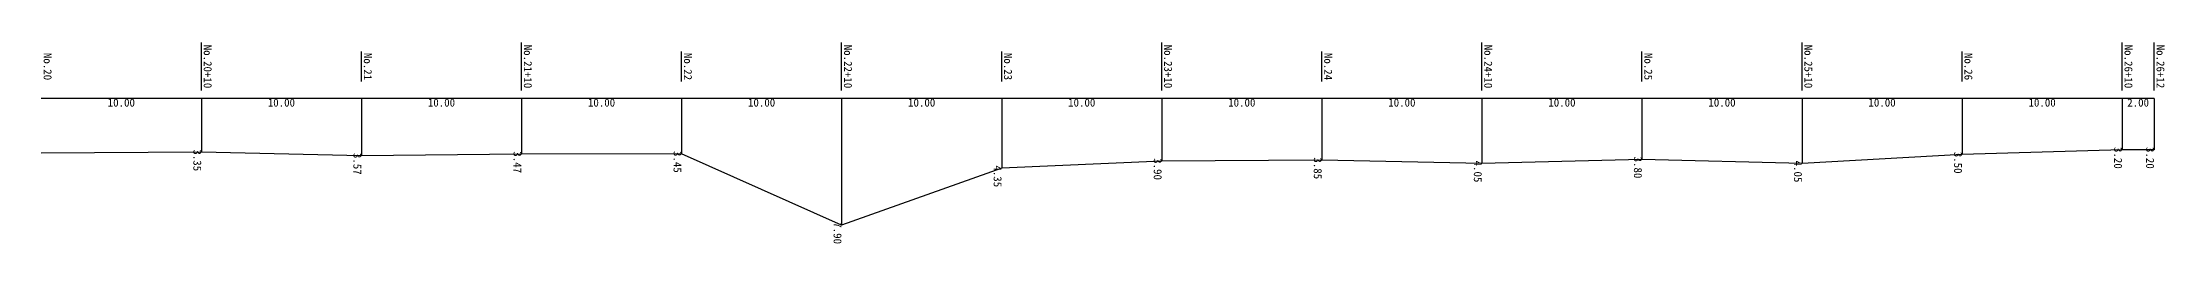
# Model space of a CAD drawing. Header units: metres. Extents: x 0 to 532650, y -12014 to 3500.
# Drawn here: x 400071 to 532650, y -9044 to 3500 of the extents above; entities that cross this region are included whole.
import ezdxf
from ezdxf.enums import TextEntityAlignment as Align

# ---------------------------------------------------------------- set-up
doc = ezdxf.new("R2010")
doc.units = ezdxf.units.M
doc.styles.add('STYLE1', font='msgothic.ttc')

msp = doc.modelspace()

# ---------------------------------------------------------------- linework, layer by layer
at = {"color": 5}
for p, q in [((410000, 500), (410000, 3500)), ((420000, 1062.5), (420000, 2937.5)), ((430000, 500), (430000, 3500)), ((440000, 1062.5), (440000, 2937.5)), ((450000, 500), (450000, 3500)), ((460000, 1062.5), (460000, 2937.5)), ((470000, 500), (470000, 3500)), ((480000, 1062.5), (480000, 2937.5)), ((490000, 500), (490000, 3500)), ((500000, 1062.5), (500000, 2937.5)), ((510000, 500), (510000, 3500)), ((520000, 1062.5), (520000, 2937.5)), ((530000, 500), (530000, 3500)), ((532000, 500), (532000, 3500))]:
    msp.add_line(p, q, dxfattribs=at)
for p, q in [((410000, 0), (400000, 0)), ((410000, 0), (410000, 0)), ((410000, 0), (410000, -3350)), ((420000, 0), (410000, 0)), ((420000, 0), (420000, 0)), ((420000, 0), (420000, -3570)), ((430000, 0), (420000, 0)), ((430000, 0), (430000, 0)), ((430000, 0), (430000, -3470)), ((440000, 0), (430000, 0)), ((440000, 0), (440000, 0)), ((440000, 0), (440000, -3450)), ((450000, 0), (440000, 0)), ((450000, 0), (450000, 0)), ((450000, 0), (450000, -7900)), ((460000, 0), (450000, 0)), ((460000, 0), (460000, 0)), ((460000, 0), (460000, -4350)), ((470000, 0), (460000, 0)), ((470000, 0), (470000, 0)), ((470000, 0), (470000, -3900)), ((480000, 0), (470000, 0)), ((480000, 0), (480000, 0)), ((480000, 0), (480000, -3850)), ((490000, 0), (480000, 0)), ((490000, 0), (490000, 0)), ((490000, 0), (490000, -4050)), ((500000, 0), (490000, 0)), ((500000, 0), (500000, 0)), ((500000, 0), (500000, -3800)), ((510000, 0), (500000, 0)), ((510000, 0), (510000, 0)), ((510000, 0), (510000, -4050)), ((520000, 0), (510000, 0)), ((520000, 0), (520000, 0)), ((520000, 0), (520000, -3500)), ((530000, 0), (520000, 0)), ((530000, 0), (530000, 0)), ((530000, 0), (530000, -3200)), ((532000, 0), (530000, 0)), ((532000, 0), (532000, 0)), ((532000, 0), (532000, -3200)), ((410000, -3350), (400000, -3400)), ((420000, -3570), (410000, -3350)), ((430000, -3470), (420000, -3570)), ((440000, -3450), (430000, -3470)), ((450000, -7900), (440000, -3450)), ((470000, -3900), (460000, -4350)), ((480000, -3850), (470000, -3900)), ((490000, -4050), (480000, -3850)), ((500000, -3800), (490000, -4050)), ((510000, -4050), (500000, -3800)), ((520000, -3500), (510000, -4050)), ((530000, -3200), (520000, -3500)), ((532000, -3200), (530000, -3200)), ((460000, -4350), (450000, -7900))]:
    msp.add_line(p, q)

# ---------------------------------------------------------------- texts
at = {"color": 5, "style": 'STYLE1'}
for s, p in [('No.20', (400000, 2000)), ('No.20+10', (410000, 2000)), ('No.21', (420000, 2000)), ('No.21+10', (430000, 2000)), ('No.22', (440000, 2000)), ('No.22+10', (450000, 2000)), ('No.23', (460000, 2000)), ('No.23+10', (470000, 2000)), ('No.24', (480000, 2000)), ('No.24+10', (490000, 2000)), ('No.25', (500000, 2000)), ('No.25+10', (510000, 2000)), ('No.26', (520000, 2000)), ('No.26+10', (530000, 2000)), ('No.26+12', (532000, 2000))]:
    msp.add_text(s, height=500, rotation=-90, dxfattribs=at).set_placement(p, align=Align.BOTTOM_CENTER)
at = {"style": 'STYLE1'}
for s, p in [('10.00', (405000, 0)), ('10.00', (415000, 0)), ('10.00', (425000, 0)), ('10.00', (435000, 0)), ('10.00', (445000, 0)), ('10.00', (455000, 0)), ('10.00', (465000, 0)), ('10.00', (475000, 0)), ('10.00', (485000, 0)), ('10.00', (495000, 0)), ('10.00', (505000, 0)), ('10.00', (515000, 0)), ('10.00', (525000, 0)), ('2.00', (531000, 0))]:
    msp.add_text(s, height=500, dxfattribs=at).set_placement(p, align=Align.TOP_CENTER)
for s, p in [('3.35', (410000, -3850)), ('3.57', (420000, -4070)), ('3.47', (430000, -3970)), ('3.45', (440000, -3950)), ('3.90', (470000, -4400)), ('3.85', (480000, -4350)), ('4.05', (490000, -4550)), ('3.80', (500000, -4300)), ('4.05', (510000, -4550)), ('3.50', (520000, -4000)), ('3.20', (530000, -3700)), ('3.20', (532000, -3700)), ('4.35', (460000, -4850)), ('7.90', (450000, -8400))]:
    msp.add_text(s, height=500, rotation=-90, dxfattribs=at).set_placement(p, align=Align.TOP_CENTER)

doc.saveas('drawing.dxf')
